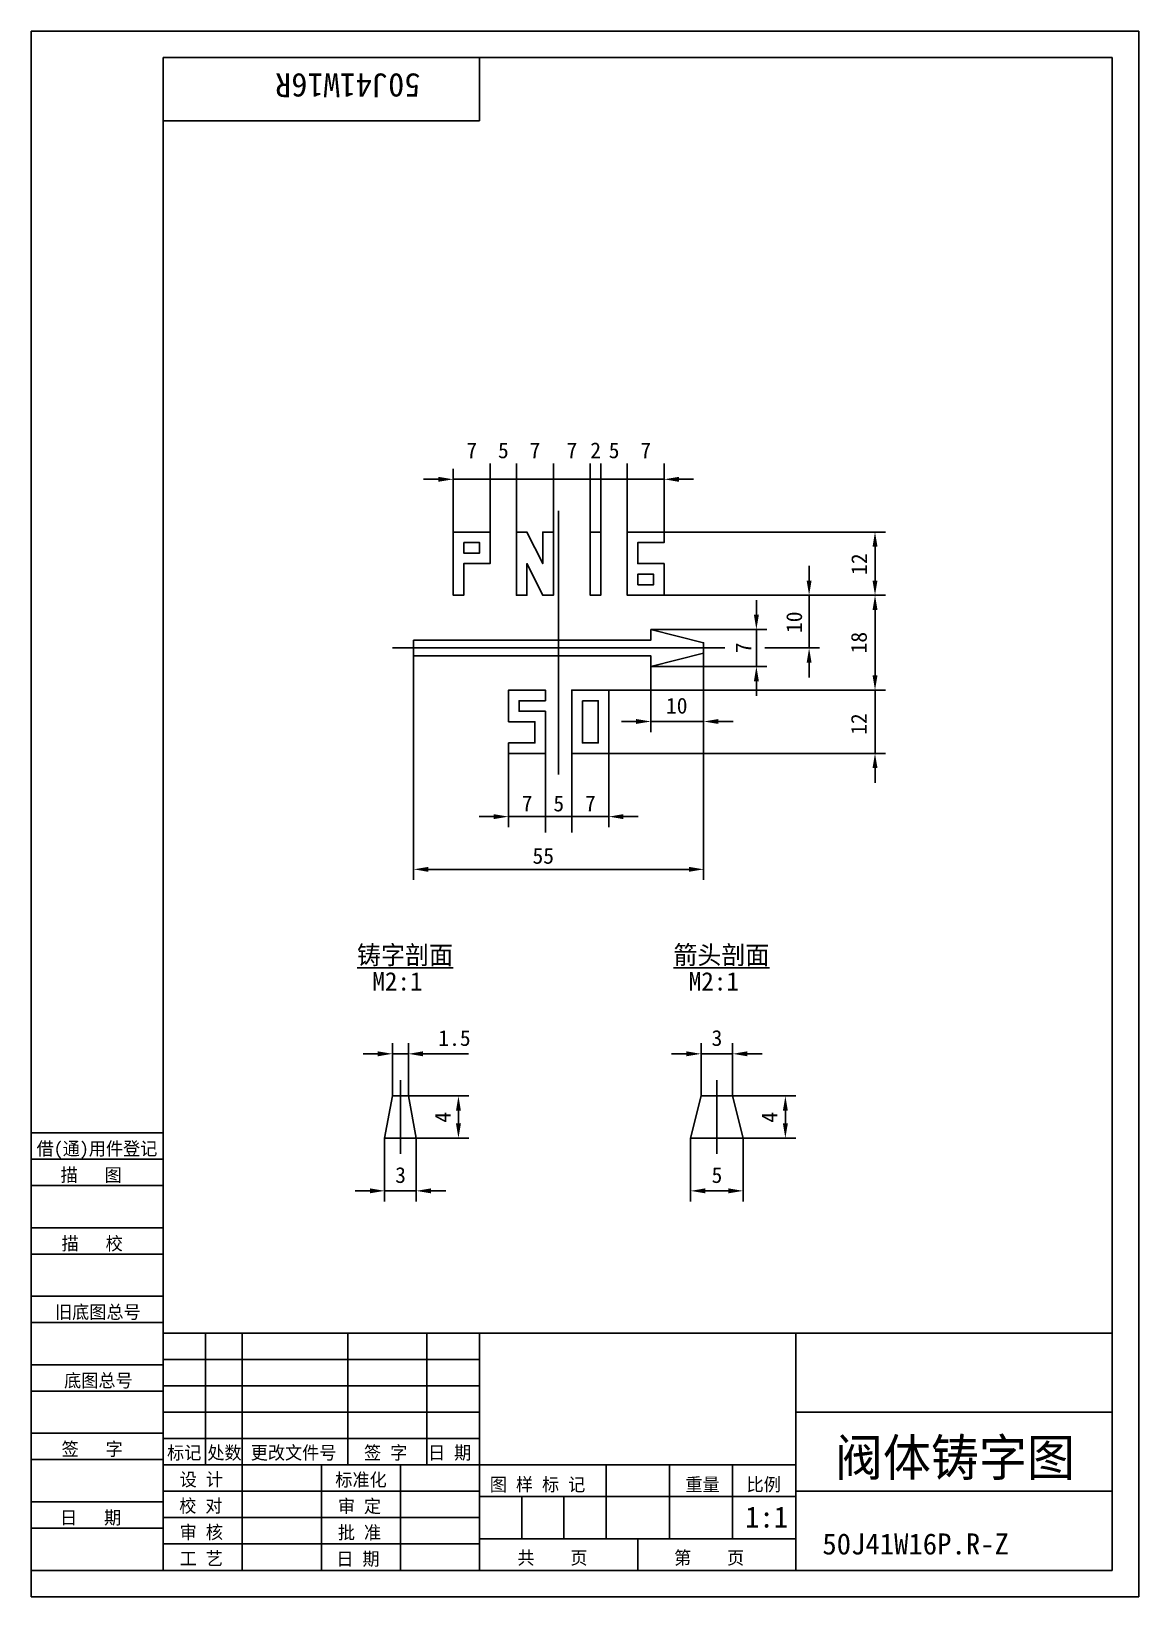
# Model space of a CAD drawing. Header units: metres. Extents: x 0 to 210, y 0 to 297.
import ezdxf

# ---------------------------------------------------------------- set-up
doc = ezdxf.new("R2010")
doc.units = ezdxf.units.M
for name, color, linetype in [('C', 6, 'Continuous'), ('D', 1, 'Continuous'), ('FL', 5, 'Continuous'), ('T', 7, 'Continuous'), ('TL', 4, 'Continuous')]:
    doc.layers.add(name, color=color, linetype=linetype)

# ---------------------------------------------------------------- blocks, each defined once
blk = doc.blocks.new('TUKUN4')
at = {"layer": 'FL'}
for p, q in [((0, 297), (0, 0)), ((210, 297), (0, 297)), ((210, 0), (210, 297)), ((0, 78), (25, 78)), ((0, 70), (25, 70)), ((0, 65), (25, 65)), ((0, 57), (25, 57)), ((0, 52), (25, 52)), ((33, 25), (33, 50)), ((40, 5), (40, 50)), ((60, 25), (60, 50)), ((75, 25), (75, 50)), ((25, 45), (85, 45)), ((0, 44), (25, 44)), ((0, 39), (25, 39)), ((25, 40), (85, 40)), ((25, 35), (85, 35)), ((0, 31), (25, 31)), ((25, 30), (85, 30)), ((0, 26), (25, 26)), ((70, 5), (70, 25)), ((0, 18), (25, 18)), ((25, 20), (85, 20)), ((25, 15), (85, 15)), ((0, 13), (25, 13)), ((25, 10), (85, 10)), ((0, 0), (210, 0))]:
    blk.add_line(p, q, dxfattribs=at)
at = {"layer": 'TL'}
for p, q in [((25, 5), (25, 292)), ((205, 292), (25, 292)), ((85, 292), (85, 280)), ((205, 5), (205, 292)), ((85, 280), (25, 280)), ((0, 88), (25, 88)), ((0, 83), (25, 83)), ((205, 50), (25, 50)), ((85, 5), (85, 50)), ((145, 5), (145, 50)), ((205, 35), (145, 35)), ((145, 25), (25, 25)), ((55, 5), (55, 25)), ((109, 11), (109, 25)), ((121, 11), (121, 25)), ((133, 11), (133, 25)), ((85, 19), (145, 19)), ((93, 11), (93, 19)), ((101, 11), (101, 19)), ((205, 20), (145, 20)), ((145, 11), (85, 11)), ((115, 5), (115, 11)), ((0, 5), (205, 5))]:
    blk.add_line(p, q, dxfattribs=at)
at = {"layer": 'T'}
for s, p in [('借(通)用件登记', (1, 83.76)), ('描   图', (5.56, 78.76)), ('描   校', (5.74, 65.76)), ('旧底图总号', (4.49, 52.76)), ('底图总号', (6.22, 39.76)), ('签   字', (5.74, 26.76)), ('标记', (25.75, 26.07)), ('处数', (33.38, 26.07)), ('更改文件号', (41.61, 26.07)), ('签 字', (63.1, 26.07)), ('日 期', (75.23, 26.07)), ('设 计', (28.14, 20.99)), ('标准化', (57.65, 20.93)), ('图 样 标 记', (86.95, 20.04)), ('重量', (124.03, 20.04)), ('比例', (135.64, 20.04)), ('校 对', (28.05, 15.99)), ('审 定', (58.13, 15.93)), ('日   期', (5.45, 13.76)), ('审 核', (28.14, 10.99)), ('批 准', (58.13, 10.93)), ('共    页', (92.18, 6.13)), ('第    页', (121.9, 6.13)), ('工 艺', (28.14, 5.99)), ('日 期', (57.84, 5.93))]:
    blk.add_text(s, height=2.5, dxfattribs=at).set_placement(p)

msp = doc.modelspace()

# ---------------------------------------------------------------- linework, layer by layer
at = {"layer": 'C'}
for points in [[(100, 206), (100, 156)], [(68.5, 180), (131.5, 180)], [(70, 98), (70, 84)], [(130, 98), (130, 84)]]:
    msp.add_lwpolyline(points, dxfattribs=at)
at = {"layer": 'D'}
for p, q in [((80, 202), (80, 214)), ((87, 202), (87, 215)), ((92, 202), (92, 215)), ((99, 202), (99, 215)), ((106, 202), (106, 215)), ((108, 202), (108, 215)), ((113, 202), (113, 215)), ((120, 202), (120, 215)), ((120, 202), (120, 214)), ((77.2, 212), (74.4, 212)), ((80, 212), (120, 212)), ((122.8, 212), (125.6, 212)), ((120, 202), (162, 202)), ((160, 199.2), (160, 192.8)), ((147.5, 192.8), (147.5, 195.6)), ((120, 190), (162, 190)), ((120, 190), (162, 190)), ((120, 190), (149.5, 190)), ((137.5, 186.3), (137.5, 189.1)), ((147.5, 180), (147.5, 190)), ((160, 187.2), (160, 174.8)), ((117.5, 183.5), (139.5, 183.5)), ((137.5, 183.5), (137.5, 176.5)), ((72.5, 178.5), (72.5, 136)), ((127.5, 179), (127.5, 136)), ((127.5, 179), (127.5, 170.5)), ((139.13, 180), (149.5, 180)), ((117.5, 176.5), (139.5, 176.5)), ((117.5, 176.5), (117.5, 170.5)), ((147.5, 177.2), (147.5, 174.4)), ((160, 174.8), (160, 177.6)), ((137.5, 173.7), (137.5, 170.9)), ((109.5, 172), (162, 172)), ((109.5, 172), (162, 172)), ((117.5, 170.5), (117.5, 164.05)), ((160, 172), (160, 160)), ((127.5, 166.05), (127.5, 168.05)), ((114.7, 166.05), (111.9, 166.05)), ((117.5, 166.05), (127.5, 166.05)), ((130.3, 166.05), (133.1, 166.05)), ((90.5, 160), (90.5, 146)), ((97.5, 160), (97.5, 145)), ((102.5, 160), (102.5, 145)), ((109.5, 160), (162, 160)), ((109.5, 160), (109.5, 146)), ((160, 157.2), (160, 154.4)), ((87.7, 148), (84.9, 148)), ((90.5, 148), (109.5, 148)), ((112.3, 148), (115.1, 148)), ((75.3, 138), (124.7, 138)), ((68.5, 95), (68.5, 105)), ((71.5, 95), (71.5, 105)), ((127, 95), (127, 105)), ((133, 95), (133, 105)), ((65.7, 103), (62.9, 103)), ((68.5, 103), (71.5, 103)), ((74.3, 103), (77.1, 103)), ((77.1, 103), (82.9, 103)), ((124.2, 103), (121.4, 103)), ((133, 103), (127, 103)), ((135.8, 103), (138.6, 103)), ((71.5, 95), (83, 95)), ((81, 92.2), (81, 89.8)), ((133, 95), (145, 95)), ((143, 92.2), (143, 89.8)), ((67, 87), (67, 75)), ((73, 87), (83, 87)), ((73, 87), (73, 75)), ((125, 87), (125, 75)), ((135, 87), (145, 87)), ((135, 87), (135, 75)), ((64.2, 77), (61.4, 77)), ((73, 77), (67, 77)), ((75.8, 77), (78.6, 77)), ((132.2, 77), (127.8, 77))]:
    msp.add_line(p, q, dxfattribs=at)
for points in [[(77.2, 212.47), (77.2, 211.53), (80, 212)], [(122.8, 212.47), (122.8, 211.53), (120, 212)], [(159.53, 199.2), (160.47, 199.2), (160, 202)], [(147.03, 192.8), (147.97, 192.8), (147.5, 190)], [(159.53, 192.8), (160.47, 192.8), (160, 190)], [(159.53, 187.2), (160.47, 187.2), (160, 190)], [(137.03, 186.3), (137.97, 186.3), (137.5, 183.5)], [(147.03, 177.2), (147.97, 177.2), (147.5, 180)], [(137.03, 173.7), (137.97, 173.7), (137.5, 176.5)], [(159.53, 174.8), (160.47, 174.8), (160, 172)], [(159.53, 174.8), (160.47, 174.8), (160, 172)], [(114.7, 166.52), (114.7, 165.59), (117.5, 166.05)], [(130.3, 166.52), (130.3, 165.59), (127.5, 166.05)], [(159.53, 157.2), (160.47, 157.2), (160, 160)], [(87.7, 148.47), (87.7, 147.53), (90.5, 148)], [(112.3, 148.47), (112.3, 147.53), (109.5, 148)], [(75.3, 138.47), (75.3, 137.53), (72.5, 138)], [(124.7, 138.47), (124.7, 137.53), (127.5, 138)], [(65.7, 103.47), (65.7, 102.53), (68.5, 103)], [(74.3, 103.47), (74.3, 102.53), (71.5, 103)], [(124.2, 103.47), (124.2, 102.53), (127, 103)], [(135.8, 103.47), (135.8, 102.53), (133, 103)], [(80.53, 92.2), (81.47, 92.2), (81, 95)], [(142.53, 92.2), (143.47, 92.2), (143, 95)], [(80.53, 89.8), (81.47, 89.8), (81, 87)], [(142.53, 89.8), (143.47, 89.8), (143, 87)], [(64.2, 77.47), (64.2, 76.53), (67, 77)], [(75.8, 77.47), (75.8, 76.53), (73, 77)], [(127.8, 77.47), (127.8, 76.53), (125, 77)], [(132.2, 77.47), (132.2, 76.53), (135, 77)]]:
    msp.add_solid(points, dxfattribs=at)
at = {"layer": 'TL'}
for points in [[(80, 202), (87, 202), (87, 196), (82, 196), (82, 190), (80, 190)], [(92, 202), (92, 190), (94, 190), (94, 196), (97, 190), (99, 190), (99, 202), (97, 202), (97, 196), (94, 202)], [(106, 202), (106, 190), (108, 190), (108, 202)], [(113, 202), (113, 190), (120, 190), (120, 196), (115, 196), (115, 200), (120, 200), (120, 202)], [(82, 200), (85, 200), (85, 198), (82, 198)], [(115, 192), (118, 192), (118, 194), (115, 194)], [(72.5, 181.5), (117.5, 181.5), (117.5, 183.5), (127.5, 181), (127.5, 179), (117.5, 176.5), (117.5, 178.5), (72.5, 178.5)], [(97.5, 160), (90.5, 160), (90.5, 162), (95.5, 162), (95.5, 166), (90.5, 166), (90.5, 172), (97.5, 172), (97.5, 170), (92.5, 170), (92.5, 168), (97.5, 168)], [(102.5, 160), (109.5, 160), (109.5, 172), (102.5, 172)], [(104.5, 170), (104.5, 162), (107.5, 162), (107.5, 170)], [(68.5, 95), (71.5, 95), (73, 87), (67, 87)], [(127, 95), (133, 95), (135, 87), (125, 87)]]:
    msp.add_lwpolyline(points, close=True, dxfattribs=at)

# ---------------------------------------------------------------- block references
at = {"layer": 'D'}
msp.add_blockref('TUKUN4', (0, 0), dxfattribs=at)

# ---------------------------------------------------------------- texts
for s, height, rotation, p in [('50J41W16R', 4.5, 180, (73.79, 289)), ('12', 3, 90, (158.5, 193.86)), ('10', 3, 90, (146.16, 182.84)), ('18', 3, 90, (158.44, 178.97)), ('7', 3, 90, (136.53, 179.02)), ('12', 3, 90, (158.44, 163.51)), ('4', 3, 90, (79.5, 89.93)), ('4', 3, 90, (141.5, 89.93))]:
    msp.add_text(s, height=height, rotation=rotation, dxfattribs=at).set_placement(p)
for s, height, p in [('7', 3, (82.5, 216)), ('5', 3, (88.5, 216)), ('7', 3, (94.5, 216)), ('7', 3, (101.5, 216)), ('2', 3, (106, 216)), ('5', 3, (109.5, 216)), ('7', 3, (115.5, 216)), ('10', 3, (120.36, 167.55)), ('7', 3, (93, 149)), ('5', 3, (99, 149)), ('7', 3, (105, 149)), ('55', 3, (95.04, 139.06)), ('%%U铸字剖面%%U', 3.5, (61.77, 120)), ('%%U箭头剖面%%U', 3.5, (121.77, 120)), ('M2:1', 3.5, (64.67, 115)), ('M2:1', 3.5, (124.67, 115)), ('1.5', 3, (77.19, 104.5)), ('3', 3, (129, 104.5)), ('3', 3, (69, 78.5)), ('5', 3, (129, 78.5)), ('阀体铸字图', 7, (152.4, 22.9)), ('1:1', 4, (135.36, 13.12)), ('50J41W16P.R-Z', 4, (150.01, 8.01))]:
    msp.add_text(s, height=height, dxfattribs=at).set_placement(p)

doc.saveas('drawing.dxf')
